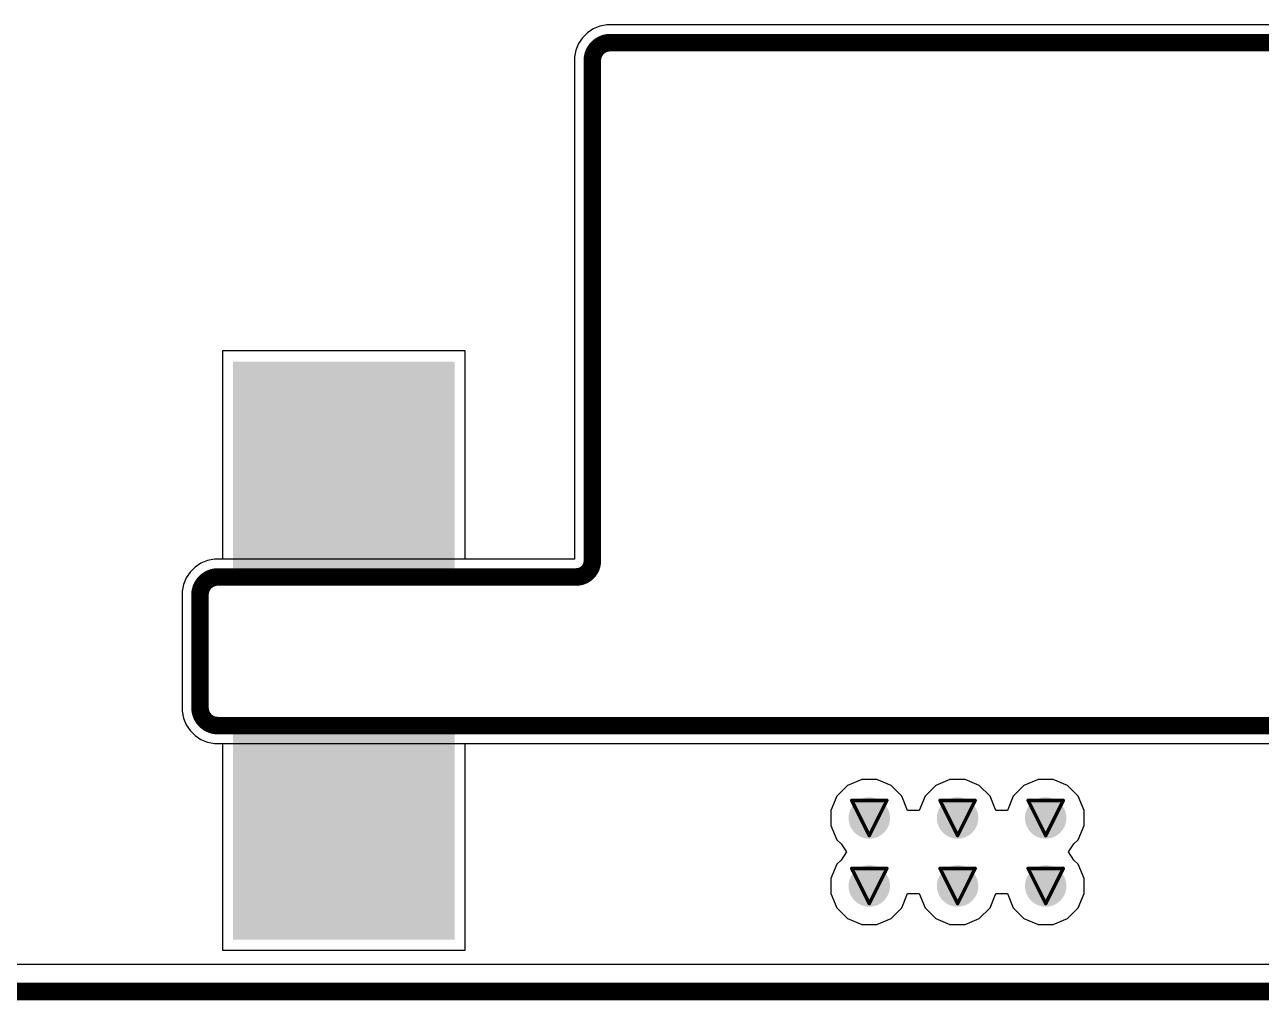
# Model space of a CAD drawing. Header units: inches. Extents: x 0 to 211, y 0 to 201.
# Drawn here: x 1.519 to 2.223, y -0.005 to 0.55 of the extents above; entities that cross this region are included whole.
import ezdxf

# ---------------------------------------------------------------- set-up
doc = ezdxf.new("R2010")
doc.units = ezdxf.units.IN
doc.header["$MEASUREMENT"] = 0
for name, color, linetype in [('Board Outline', 216, 'Continuous'), ('Bottom Layer', 5, 'Continuous'), ('Bottom Paste', 16, 'Continuous'), ('Bottom Solder', 6, 'Continuous'), ('Drill Drawing', 1, 'Continuous'), ('Layer 1', 16, 'Continuous'), ('Layer 2', 76, 'Continuous'), ('Multi-Layer', 9, 'Continuous'), ('Top Layer', 1, 'Continuous'), ('Top Paste', 8, 'Continuous'), ('Top Solder', 216, 'Continuous'), ('Via Holes', 16, 'Continuous')]:
    doc.layers.add(name, color=color, linetype=linetype)

msp = doc.modelspace()

# ---------------------------------------------------------------- hatches: boundary and pattern name
at = {"layer": 'Bottom Layer'}
for points in [[(1.64173, 0.35433), (1.75984, 0.35433), (1.75984, 0.23622), (1.64173, 0.23622)], [(1.64173, 0.15158), (1.75984, 0.15158), (1.75984, 0.03347), (1.64173, 0.03347)]]:
    msp.add_hatch(color=5, dxfattribs=at).paths.add_polyline_path(points)
h = msp.add_hatch(color=5, dxfattribs=at)
edge = h.paths.add_edge_path()
edge.add_arc((1.99976, 0.09868), 0.01181, 0, 360)
h = msp.add_hatch(color=5, dxfattribs=at)
edge = h.paths.add_edge_path()
edge.add_arc((2.05, 0.09868), 0.01181, 0, 360)
h = msp.add_hatch(color=5, dxfattribs=at)
edge = h.paths.add_edge_path()
edge.add_arc((2.10012, 0.09868), 0.01181, 0, 360)
h = msp.add_hatch(color=5, dxfattribs=at)
edge = h.paths.add_edge_path()
edge.add_arc((1.99976, 0.06), 0.01181, 0, 360)
h = msp.add_hatch(color=5, dxfattribs=at)
edge = h.paths.add_edge_path()
edge.add_arc((2.05, 0.06), 0.01181, 0, 360)
h = msp.add_hatch(color=5, dxfattribs=at)
edge = h.paths.add_edge_path()
edge.add_arc((2.10012, 0.06), 0.01181, 0, 360)
at = {"layer": 'Bottom Paste'}
for points in [[(1.64173, 0.35433), (1.75984, 0.35433), (1.75984, 0.23622), (1.64173, 0.23622)], [(1.64173, 0.15158), (1.75984, 0.15158), (1.75984, 0.03347), (1.64173, 0.03347)]]:
    msp.add_hatch(color=16, dxfattribs=at).paths.add_polyline_path(points)
at = {"layer": 'Bottom Solder'}
for points in [[(1.63773, 0.35833), (1.76384, 0.35833), (1.76384, 0.23222), (1.63773, 0.23222)], [(1.63773, 0.15558), (1.76384, 0.15558), (1.76384, 0.02947), (1.63773, 0.02947)]]:
    msp.add_hatch(color=6, dxfattribs=at).paths.add_polyline_path(points)
at = {"layer": 'Layer 1'}
h = msp.add_hatch(color=16, dxfattribs=at)
edge = h.paths.add_edge_path()
edge.add_arc((1.99976, 0.09868), 0.01181, 0, 360)
h = msp.add_hatch(color=16, dxfattribs=at)
edge = h.paths.add_edge_path()
edge.add_arc((2.05, 0.09868), 0.01181, 0, 360)
h = msp.add_hatch(color=16, dxfattribs=at)
edge = h.paths.add_edge_path()
edge.add_arc((2.10012, 0.09868), 0.01181, 0, 360)
h = msp.add_hatch(color=16, dxfattribs=at)
edge = h.paths.add_edge_path()
edge.add_arc((1.99976, 0.06), 0.01181, 0, 360)
h = msp.add_hatch(color=16, dxfattribs=at)
edge = h.paths.add_edge_path()
edge.add_arc((2.05, 0.06), 0.01181, 0, 360)
h = msp.add_hatch(color=16, dxfattribs=at)
edge = h.paths.add_edge_path()
edge.add_arc((2.10012, 0.06), 0.01181, 0, 360)
at = {"layer": 'Layer 2'}
h = msp.add_hatch(color=76, dxfattribs=at)
edge = h.paths.add_edge_path()
edge.add_arc((1.99976, 0.09868), 0.01181, 0, 360)
h = msp.add_hatch(color=76, dxfattribs=at)
edge = h.paths.add_edge_path()
edge.add_arc((2.05, 0.09868), 0.01181, 0, 360)
h = msp.add_hatch(color=76, dxfattribs=at)
edge = h.paths.add_edge_path()
edge.add_arc((2.10012, 0.09868), 0.01181, 0, 360)
h = msp.add_hatch(color=76, dxfattribs=at)
edge = h.paths.add_edge_path()
edge.add_arc((1.99976, 0.06), 0.01181, 0, 360)
h = msp.add_hatch(color=76, dxfattribs=at)
edge = h.paths.add_edge_path()
edge.add_arc((2.05, 0.06), 0.01181, 0, 360)
h = msp.add_hatch(color=76, dxfattribs=at)
edge = h.paths.add_edge_path()
edge.add_arc((2.10012, 0.06), 0.01181, 0, 360)
at = {"layer": 'Top Layer'}
for points in [[(1.64173, 0.35433), (1.75984, 0.35433), (1.75984, 0.23622), (1.64173, 0.23622)], [(1.64173, 0.15158), (1.75984, 0.15158), (1.75984, 0.03347), (1.64173, 0.03347)]]:
    msp.add_hatch(color=1, dxfattribs=at).paths.add_polyline_path(points)
h = msp.add_hatch(color=1, dxfattribs=at)
edge = h.paths.add_edge_path()
edge.add_arc((1.99976, 0.09868), 0.01181, 0, 360)
h = msp.add_hatch(color=1, dxfattribs=at)
edge = h.paths.add_edge_path()
edge.add_arc((2.05, 0.09868), 0.01181, 0, 360)
h = msp.add_hatch(color=1, dxfattribs=at)
edge = h.paths.add_edge_path()
edge.add_arc((2.10012, 0.09868), 0.01181, 0, 360)
h = msp.add_hatch(color=1, dxfattribs=at)
edge = h.paths.add_edge_path()
edge.add_arc((1.99976, 0.06), 0.01181, 0, 360)
h = msp.add_hatch(color=1, dxfattribs=at)
edge = h.paths.add_edge_path()
edge.add_arc((2.05, 0.06), 0.01181, 0, 360)
h = msp.add_hatch(color=1, dxfattribs=at)
edge = h.paths.add_edge_path()
edge.add_arc((2.10012, 0.06), 0.01181, 0, 360)
at = {"layer": 'Top Paste'}
for points in [[(1.64173, 0.35433), (1.75984, 0.35433), (1.75984, 0.23622), (1.64173, 0.23622)], [(1.64173, 0.15158), (1.75984, 0.15158), (1.75984, 0.03347), (1.64173, 0.03347)]]:
    msp.add_hatch(color=8, dxfattribs=at).paths.add_polyline_path(points)
at = {"layer": 'Top Solder'}
for points in [[(1.63773, 0.35833), (1.76384, 0.35833), (1.76384, 0.23222), (1.63773, 0.23222)], [(1.63773, 0.15558), (1.76384, 0.15558), (1.76384, 0.02947), (1.63773, 0.02947)]]:
    msp.add_hatch(color=216, dxfattribs=at).paths.add_polyline_path(points)
at = {"layer": 'Via Holes'}
h = msp.add_hatch(color=7, dxfattribs=at)
edge = h.paths.add_edge_path()
edge.add_arc((1.99976, 0.09868), 0.00591, 0, 360)
h = msp.add_hatch(color=7, dxfattribs=at)
edge = h.paths.add_edge_path()
edge.add_arc((2.05, 0.09868), 0.00591, 0, 360)
h = msp.add_hatch(color=7, dxfattribs=at)
edge = h.paths.add_edge_path()
edge.add_arc((2.10012, 0.09868), 0.00591, 0, 360)
h = msp.add_hatch(color=7, dxfattribs=at)
edge = h.paths.add_edge_path()
edge.add_arc((1.99976, 0.06), 0.00591, 0, 360)
h = msp.add_hatch(color=7, dxfattribs=at)
edge = h.paths.add_edge_path()
edge.add_arc((2.05, 0.06), 0.00591, 0, 360)
h = msp.add_hatch(color=7, dxfattribs=at)
edge = h.paths.add_edge_path()
edge.add_arc((2.10012, 0.06), 0.00591, 0, 360)

# ---------------------------------------------------------------- linework, layer by layer
at = {"layer": 'Board Outline'}
for points in [[(1.84216, 0.52953, 0.01, 0.01, -0.414214), (1.85236, 0.53973, 0.01, 0.01, 0)], [(1.85236, 0.53973, 0.01, 0.01, 0), (2.42716, 0.53973, 0.01, 0.01, 0)], [(1.84216, 0.2449, 0.01, 0.01, 0), (1.84216, 0.52953, 0.01, 0.01, 0)], [(1.84216, 0.2449, 0.01, 0.01, -0.414214), (1.83305, 0.23579, 0.01, 0.01, 0)], [(1.61893, 0.22559, 0.01, 0.01, -0.414214), (1.62913, 0.23579, 0.01, 0.01, 0)], [(1.62913, 0.23579, 0.01, 0.01, 0), (1.83305, 0.23579, 0.01, 0.01, 0)], [(1.61893, 0.16142, 0.01, 0.01, 0), (1.61893, 0.22559, 0.01, 0.01, 0)], [(1.62913, 0.15122, 0.01, 0.01, -0.414214), (1.61893, 0.16142, 0.01, 0.01, 0)], [(1.62913, 0.15122, 0.01, 0.01, 0), (3.40236, 0.15122, 0.01, 0.01, 0)], [(0, 0, 0.01, 0.01, 0), (4.33071, 0, 0.01, 0.01, 0)]]:
    msp.add_lwpolyline(points, format="xyseb", dxfattribs=at)
for points in [[(1.84986, 0.53973, 0.005, 0.005, 1), (1.85486, 0.53973, 0.005, 0.005, 1)], [(1.84986, 0.53973, 0.005, 0.005, 1), (1.85486, 0.53973, 0.005, 0.005, 1)], [(1.83966, 0.52953, 0.005, 0.005, 1), (1.84466, 0.52953, 0.005, 0.005, 1)], [(1.83966, 0.52953, 0.005, 0.005, 1), (1.84466, 0.52953, 0.005, 0.005, 1)], [(1.83966, 0.2449, 0.005, 0.005, 1), (1.84466, 0.2449, 0.005, 0.005, 1)], [(1.83966, 0.2449, 0.005, 0.005, 1), (1.84466, 0.2449, 0.005, 0.005, 1)], [(1.62663, 0.23579, 0.005, 0.005, 1), (1.63163, 0.23579, 0.005, 0.005, 1)], [(1.62663, 0.23579, 0.005, 0.005, 1), (1.63163, 0.23579, 0.005, 0.005, 1)], [(1.83055, 0.23579, 0.005, 0.005, 1), (1.83555, 0.23579, 0.005, 0.005, 1)], [(1.83055, 0.23579, 0.005, 0.005, 1), (1.83555, 0.23579, 0.005, 0.005, 1)], [(1.61643, 0.22559, 0.005, 0.005, 1), (1.62143, 0.22559, 0.005, 0.005, 1)], [(1.61643, 0.22559, 0.005, 0.005, 1), (1.62143, 0.22559, 0.005, 0.005, 1)], [(1.61643, 0.16142, 0.005, 0.005, 1), (1.62143, 0.16142, 0.005, 0.005, 1)], [(1.61643, 0.16142, 0.005, 0.005, 1), (1.62143, 0.16142, 0.005, 0.005, 1)], [(1.62663, 0.15122, 0.005, 0.005, 1), (1.63163, 0.15122, 0.005, 0.005, 1)], [(1.62663, 0.15122, 0.005, 0.005, 1), (1.63163, 0.15122, 0.005, 0.005, 1)]]:
    msp.add_lwpolyline(points, format="xyseb", close=True, dxfattribs=at)
at = {"layer": 'Bottom Layer'}
for p, q in [((1.84643, 0.54915), (1.84268, 0.54759)), ((1.85033, 0.54992), (1.84643, 0.54915)), ((1.85236, 0.54992), (1.85033, 0.54992)), ((2.42716, 0.54992), (1.85236, 0.54992)), ((1.85236, 0.54992), (1.85236, 0.54992)), ((1.8365, 0.54252), (1.83429, 0.53921)), ((1.83937, 0.54538), (1.8365, 0.54252)), ((1.84268, 0.54759), (1.83937, 0.54538)), ((1.83274, 0.53546), (1.83196, 0.53156)), ((1.83429, 0.53921), (1.83274, 0.53546)), ((1.83196, 0.53156), (1.83196, 0.24599)), ((1.76984, 0.36433), (1.63173, 0.36433)), ((1.63173, 0.36433), (1.63173, 0.24599)), ((1.76984, 0.24599), (1.76984, 0.36433)), ((1.61614, 0.24145), (1.61327, 0.23858)), ((1.61945, 0.24366), (1.61614, 0.24145)), ((1.6232, 0.24521), (1.61945, 0.24366)), ((1.6271, 0.24599), (1.6232, 0.24521)), ((1.62913, 0.24599), (1.6271, 0.24599)), ((1.63173, 0.24599), (1.62913, 0.24599)), ((1.62913, 0.24599), (1.62913, 0.24599)), ((1.83196, 0.24599), (1.76984, 0.24599)), ((1.61106, 0.23527), (1.60951, 0.23152)), ((1.61327, 0.23858), (1.61106, 0.23527)), ((1.60951, 0.23152), (1.60873, 0.22762)), ((1.60873, 0.22762), (1.60873, 0.16142)), ((1.60873, 0.16142), (1.60873, 0.16142)), ((1.60873, 0.16142), (1.60873, 0.15939)), ((1.60873, 0.15939), (1.60951, 0.15549)), ((1.60951, 0.15549), (1.61106, 0.15174)), ((1.61106, 0.15174), (1.61327, 0.14843)), ((1.61327, 0.14843), (1.61614, 0.14557)), ((1.61614, 0.14557), (1.61945, 0.14336)), ((1.61945, 0.14336), (1.6232, 0.1418)), ((1.6232, 0.1418), (1.6271, 0.14103)), ((1.6271, 0.14103), (1.63173, 0.14103)), ((1.63173, 0.14103), (1.63173, 0.02347)), ((1.76984, 0.02347), (1.76984, 0.14103)), ((1.76984, 0.14103), (3.26165, 0.14103)), ((1.63173, 0.02347), (1.76984, 0.02347)), ((4.16751, 0.01529), (0.16319, 0.01529))]:
    msp.add_line(p, q, dxfattribs=at)
at = {"layer": 'Drill Drawing'}
for points in [[(1.98976, 0.10868, 0.002, 0.002, 0), (2.00976, 0.10868, 0.002, 0.002, 0)], [(1.98976, 0.10868, 0.002, 0.002, 0), (1.99976, 0.08868, 0.002, 0.002, 0)], [(1.99976, 0.08868, 0.002, 0.002, 0), (2.00976, 0.10868, 0.002, 0.002, 0)], [(2.04, 0.10868, 0.002, 0.002, 0), (2.06, 0.10868, 0.002, 0.002, 0)], [(2.04, 0.10868, 0.002, 0.002, 0), (2.05, 0.08868, 0.002, 0.002, 0)], [(2.05, 0.08868, 0.002, 0.002, 0), (2.06, 0.10868, 0.002, 0.002, 0)], [(2.09012, 0.10868, 0.002, 0.002, 0), (2.11012, 0.10868, 0.002, 0.002, 0)], [(2.09012, 0.10868, 0.002, 0.002, 0), (2.10012, 0.08868, 0.002, 0.002, 0)], [(2.10012, 0.08868, 0.002, 0.002, 0), (2.11012, 0.10868, 0.002, 0.002, 0)], [(1.98976, 0.07, 0.002, 0.002, 0), (2.00976, 0.07, 0.002, 0.002, 0)], [(1.98976, 0.07, 0.002, 0.002, 0), (1.99976, 0.05, 0.002, 0.002, 0)], [(1.99976, 0.05, 0.002, 0.002, 0), (2.00976, 0.07, 0.002, 0.002, 0)], [(2.04, 0.07, 0.002, 0.002, 0), (2.06, 0.07, 0.002, 0.002, 0)], [(2.04, 0.07, 0.002, 0.002, 0), (2.05, 0.05, 0.002, 0.002, 0)], [(2.05, 0.05, 0.002, 0.002, 0), (2.06, 0.07, 0.002, 0.002, 0)], [(2.09012, 0.07, 0.002, 0.002, 0), (2.11012, 0.07, 0.002, 0.002, 0)], [(2.09012, 0.07, 0.002, 0.002, 0), (2.10012, 0.05, 0.002, 0.002, 0)], [(2.10012, 0.05, 0.002, 0.002, 0), (2.11012, 0.07, 0.002, 0.002, 0)]]:
    msp.add_lwpolyline(points, format="xyseb", dxfattribs=at)
for points in [[(1.98926, 0.10868, 0.001, 0.001, 1), (1.99026, 0.10868, 0.001, 0.001, 1)], [(1.98926, 0.10868, 0.001, 0.001, 1), (1.99026, 0.10868, 0.001, 0.001, 1)], [(2.00926, 0.10868, 0.001, 0.001, 1), (2.01026, 0.10868, 0.001, 0.001, 1)], [(2.00926, 0.10868, 0.001, 0.001, 1), (2.01026, 0.10868, 0.001, 0.001, 1)], [(2.0395, 0.10868, 0.001, 0.001, 1), (2.0405, 0.10868, 0.001, 0.001, 1)], [(2.0395, 0.10868, 0.001, 0.001, 1), (2.0405, 0.10868, 0.001, 0.001, 1)], [(2.0595, 0.10868, 0.001, 0.001, 1), (2.0605, 0.10868, 0.001, 0.001, 1)], [(2.0595, 0.10868, 0.001, 0.001, 1), (2.0605, 0.10868, 0.001, 0.001, 1)], [(2.08962, 0.10868, 0.001, 0.001, 1), (2.09062, 0.10868, 0.001, 0.001, 1)], [(2.08962, 0.10868, 0.001, 0.001, 1), (2.09062, 0.10868, 0.001, 0.001, 1)], [(2.10962, 0.10868, 0.001, 0.001, 1), (2.11062, 0.10868, 0.001, 0.001, 1)], [(2.10962, 0.10868, 0.001, 0.001, 1), (2.11062, 0.10868, 0.001, 0.001, 1)], [(1.99926, 0.08868, 0.001, 0.001, 1), (2.00026, 0.08868, 0.001, 0.001, 1)], [(1.99926, 0.08868, 0.001, 0.001, 1), (2.00026, 0.08868, 0.001, 0.001, 1)], [(2.0495, 0.08868, 0.001, 0.001, 1), (2.0505, 0.08868, 0.001, 0.001, 1)], [(2.0495, 0.08868, 0.001, 0.001, 1), (2.0505, 0.08868, 0.001, 0.001, 1)], [(2.09962, 0.08868, 0.001, 0.001, 1), (2.10062, 0.08868, 0.001, 0.001, 1)], [(2.09962, 0.08868, 0.001, 0.001, 1), (2.10062, 0.08868, 0.001, 0.001, 1)], [(1.98926, 0.07, 0.001, 0.001, 1), (1.99026, 0.07, 0.001, 0.001, 1)], [(1.98926, 0.07, 0.001, 0.001, 1), (1.99026, 0.07, 0.001, 0.001, 1)], [(2.00926, 0.07, 0.001, 0.001, 1), (2.01026, 0.07, 0.001, 0.001, 1)], [(2.00926, 0.07, 0.001, 0.001, 1), (2.01026, 0.07, 0.001, 0.001, 1)], [(2.0395, 0.07, 0.001, 0.001, 1), (2.0405, 0.07, 0.001, 0.001, 1)], [(2.0395, 0.07, 0.001, 0.001, 1), (2.0405, 0.07, 0.001, 0.001, 1)], [(2.0595, 0.07, 0.001, 0.001, 1), (2.0605, 0.07, 0.001, 0.001, 1)], [(2.0595, 0.07, 0.001, 0.001, 1), (2.0605, 0.07, 0.001, 0.001, 1)], [(2.08962, 0.07, 0.001, 0.001, 1), (2.09062, 0.07, 0.001, 0.001, 1)], [(2.08962, 0.07, 0.001, 0.001, 1), (2.09062, 0.07, 0.001, 0.001, 1)], [(2.10962, 0.07, 0.001, 0.001, 1), (2.11062, 0.07, 0.001, 0.001, 1)], [(2.10962, 0.07, 0.001, 0.001, 1), (2.11062, 0.07, 0.001, 0.001, 1)], [(1.99926, 0.05, 0.001, 0.001, 1), (2.00026, 0.05, 0.001, 0.001, 1)], [(1.99926, 0.05, 0.001, 0.001, 1), (2.00026, 0.05, 0.001, 0.001, 1)], [(2.0495, 0.05, 0.001, 0.001, 1), (2.0505, 0.05, 0.001, 0.001, 1)], [(2.0495, 0.05, 0.001, 0.001, 1), (2.0505, 0.05, 0.001, 0.001, 1)], [(2.09962, 0.05, 0.001, 0.001, 1), (2.10062, 0.05, 0.001, 0.001, 1)], [(2.09962, 0.05, 0.001, 0.001, 1), (2.10062, 0.05, 0.001, 0.001, 1)]]:
    msp.add_lwpolyline(points, format="xyseb", close=True, dxfattribs=at)
at = {"layer": 'Layer 1'}
for p, q in [((1.84643, 0.54915), (1.84268, 0.54759)), ((1.85033, 0.54992), (1.84643, 0.54915)), ((1.85236, 0.54992), (1.85033, 0.54992)), ((2.42716, 0.54992), (1.85236, 0.54992)), ((1.85236, 0.54992), (1.85236, 0.54992)), ((1.8365, 0.54252), (1.83429, 0.53921)), ((1.83937, 0.54538), (1.8365, 0.54252)), ((1.84268, 0.54759), (1.83937, 0.54538)), ((1.83274, 0.53546), (1.83196, 0.53156)), ((1.83429, 0.53921), (1.83274, 0.53546)), ((1.83196, 0.53156), (1.83196, 0.24599)), ((1.61614, 0.24145), (1.61327, 0.23858)), ((1.61945, 0.24366), (1.61614, 0.24145)), ((1.6232, 0.24521), (1.61945, 0.24366)), ((1.6271, 0.24599), (1.6232, 0.24521)), ((1.62913, 0.24599), (1.6271, 0.24599)), ((1.83196, 0.24599), (1.62913, 0.24599)), ((1.62913, 0.24599), (1.62913, 0.24599)), ((1.61106, 0.23527), (1.60951, 0.23152)), ((1.61327, 0.23858), (1.61106, 0.23527)), ((1.60951, 0.23152), (1.60873, 0.22762)), ((1.60873, 0.22762), (1.60873, 0.16142)), ((1.60873, 0.16142), (1.60873, 0.16142)), ((1.60873, 0.16142), (1.60873, 0.15939)), ((1.60873, 0.15939), (1.60951, 0.15549)), ((1.60951, 0.15549), (1.61106, 0.15174)), ((1.61106, 0.15174), (1.61327, 0.14843)), ((1.61327, 0.14843), (1.61614, 0.14557)), ((1.61614, 0.14557), (1.61945, 0.14336)), ((1.61945, 0.14336), (1.6232, 0.1418)), ((1.6232, 0.1418), (1.6271, 0.14103)), ((1.6271, 0.14103), (1.62913, 0.14103)), ((1.62913, 0.14103), (3.40236, 0.14103)), ((4.16751, 0.01529), (0.16319, 0.01529))]:
    msp.add_line(p, q, dxfattribs=at)
at = {"layer": 'Layer 2'}
for p, q in [((1.84643, 0.54915), (1.84268, 0.54759)), ((1.85033, 0.54992), (1.84643, 0.54915)), ((1.85236, 0.54992), (1.85033, 0.54992)), ((2.42716, 0.54992), (1.85236, 0.54992)), ((1.85236, 0.54992), (1.85236, 0.54992)), ((1.8365, 0.54252), (1.83429, 0.53921)), ((1.83937, 0.54538), (1.8365, 0.54252)), ((1.84268, 0.54759), (1.83937, 0.54538)), ((1.83274, 0.53546), (1.83196, 0.53156)), ((1.83429, 0.53921), (1.83274, 0.53546)), ((1.83196, 0.53156), (1.83196, 0.24599)), ((1.61614, 0.24145), (1.61327, 0.23858)), ((1.61945, 0.24366), (1.61614, 0.24145)), ((1.6232, 0.24521), (1.61945, 0.24366)), ((1.6271, 0.24599), (1.6232, 0.24521)), ((1.62913, 0.24599), (1.6271, 0.24599)), ((1.83196, 0.24599), (1.62913, 0.24599)), ((1.62913, 0.24599), (1.62913, 0.24599)), ((1.61106, 0.23527), (1.60951, 0.23152)), ((1.61327, 0.23858), (1.61106, 0.23527)), ((1.60951, 0.23152), (1.60873, 0.22762)), ((1.60873, 0.22762), (1.60873, 0.16142)), ((1.60873, 0.16142), (1.60873, 0.16142)), ((1.60873, 0.16142), (1.60873, 0.15939)), ((1.60873, 0.15939), (1.60951, 0.15549)), ((1.60951, 0.15549), (1.61106, 0.15174)), ((1.61106, 0.15174), (1.61327, 0.14843)), ((1.61327, 0.14843), (1.61614, 0.14557)), ((1.61614, 0.14557), (1.61945, 0.14336)), ((1.61945, 0.14336), (1.6232, 0.1418)), ((1.6232, 0.1418), (1.6271, 0.14103)), ((1.6271, 0.14103), (1.62913, 0.14103)), ((1.62913, 0.14103), (3.40236, 0.14103)), ((1.99542, 0.12049), (1.9874, 0.11717)), ((2.00409, 0.12049), (1.99542, 0.12049)), ((2.01211, 0.11717), (2.00409, 0.12049)), ((2.04566, 0.12049), (2.03765, 0.11717)), ((2.05434, 0.12049), (2.04566, 0.12049)), ((2.06235, 0.11717), (2.05434, 0.12049)), ((2.09578, 0.12049), (2.08776, 0.11717)), ((2.10446, 0.12049), (2.09578, 0.12049)), ((2.11247, 0.11717), (2.10446, 0.12049)), ((1.9874, 0.11717), (1.98127, 0.11104)), ((2.01825, 0.11104), (2.01211, 0.11717)), ((2.03765, 0.11717), (2.03151, 0.11104)), ((2.06849, 0.11104), (2.06235, 0.11717)), ((2.08776, 0.11717), (2.08163, 0.11104)), ((2.11861, 0.11104), (2.11247, 0.11717)), ((1.98127, 0.11104), (1.97794, 0.10302)), ((2.02157, 0.10302), (2.01825, 0.11104)), ((2.03151, 0.11104), (2.02819, 0.10302)), ((2.07181, 0.10302), (2.06849, 0.11104)), ((2.08163, 0.11104), (2.07831, 0.10302)), ((2.12193, 0.10302), (2.11861, 0.11104)), ((1.97794, 0.10302), (1.97794, 0.09434)), ((2.02819, 0.10302), (2.02157, 0.10302)), ((2.07831, 0.10302), (2.07181, 0.10302)), ((2.12193, 0.09434), (2.12193, 0.10302)), ((1.97794, 0.09434), (1.98127, 0.08633)), ((2.11861, 0.08633), (2.12193, 0.09434)), ((1.98127, 0.08633), (1.98368, 0.08391)), ((2.1162, 0.08391), (2.11861, 0.08633)), ((1.98368, 0.08391), (1.98682, 0.07934)), ((1.98682, 0.07934), (1.98368, 0.07477)), ((2.11306, 0.07934), (2.1162, 0.08391)), ((2.1162, 0.07477), (2.11306, 0.07934)), ((1.98127, 0.07235), (1.97794, 0.06434)), ((1.98368, 0.07477), (1.98127, 0.07235)), ((2.11861, 0.07235), (2.1162, 0.07477)), ((2.12193, 0.06434), (2.11861, 0.07235)), ((1.97794, 0.06434), (1.97794, 0.05566)), ((2.12193, 0.05566), (2.12193, 0.06434)), ((1.97794, 0.05566), (1.98127, 0.04765)), ((2.01825, 0.04765), (2.02157, 0.05566)), ((2.02157, 0.05566), (2.02819, 0.05566)), ((2.02819, 0.05566), (2.03151, 0.04765)), ((2.06849, 0.04765), (2.07181, 0.05566)), ((2.07181, 0.05566), (2.07831, 0.05566)), ((2.07831, 0.05566), (2.08163, 0.04765)), ((2.11861, 0.04765), (2.12193, 0.05566)), ((1.98127, 0.04765), (1.9874, 0.04151)), ((2.01211, 0.04151), (2.01825, 0.04765)), ((2.03151, 0.04765), (2.03765, 0.04151)), ((2.06235, 0.04151), (2.06849, 0.04765)), ((2.08163, 0.04765), (2.08776, 0.04151)), ((2.11247, 0.04151), (2.11861, 0.04765)), ((1.9874, 0.04151), (1.99542, 0.03819)), ((1.99542, 0.03819), (2.00409, 0.03819)), ((2.00409, 0.03819), (2.01211, 0.04151)), ((2.03765, 0.04151), (2.04566, 0.03819)), ((2.04566, 0.03819), (2.05434, 0.03819)), ((2.05434, 0.03819), (2.06235, 0.04151)), ((2.08776, 0.04151), (2.09578, 0.03819)), ((2.09578, 0.03819), (2.10446, 0.03819)), ((2.10446, 0.03819), (2.11247, 0.04151)), ((4.16751, 0.01529), (0.16319, 0.01529))]:
    msp.add_line(p, q, dxfattribs=at)
at = {"layer": 'Multi-Layer'}
for p, q in [((1.84216, 0.53156), (1.84371, 0.53531)), ((1.84371, 0.53531), (1.84658, 0.53817)), ((1.84658, 0.53817), (1.85033, 0.53973)), ((1.85033, 0.53973), (1.85236, 0.53973)), ((1.85236, 0.53973), (1.85236, 0.53973)), ((1.85236, 0.53973), (2.42716, 0.53973)), ((1.84216, 0.52953), (1.84216, 0.53156)), ((1.84216, 0.2449), (1.84216, 0.52953)), ((1.83811, 0.23733), (1.84062, 0.23984)), ((1.84062, 0.23984), (1.84198, 0.24312)), ((1.84198, 0.24312), (1.84216, 0.2449)), ((1.84216, 0.2449), (1.84216, 0.2449)), ((1.62048, 0.23137), (1.62335, 0.23424)), ((1.62335, 0.23424), (1.6271, 0.23579)), ((1.6271, 0.23579), (1.62913, 0.23579)), ((1.62913, 0.23579), (1.62913, 0.23579)), ((1.62913, 0.23579), (1.83305, 0.23579)), ((1.83305, 0.23579), (1.83482, 0.23596)), ((1.83482, 0.23596), (1.83811, 0.23733)), ((1.61893, 0.22762), (1.62048, 0.23137)), ((1.61893, 0.22559), (1.61893, 0.22762)), ((1.61893, 0.16142), (1.61893, 0.22559)), ((1.61893, 0.15939), (1.61893, 0.16142)), ((1.61893, 0.16142), (1.61893, 0.16142)), ((1.62048, 0.15564), (1.61893, 0.15939)), ((1.62335, 0.15277), (1.62048, 0.15564)), ((1.6271, 0.15122), (1.62335, 0.15277)), ((1.62913, 0.15122), (1.6271, 0.15122)), ((3.40236, 0.15122), (1.62913, 0.15122))]:
    msp.add_line(p, q, dxfattribs=at)
at = {"layer": 'Top Layer'}
for p, q in [((1.84643, 0.54915), (1.84268, 0.54759)), ((1.85033, 0.54992), (1.84643, 0.54915)), ((1.85236, 0.54992), (1.85033, 0.54992)), ((2.42716, 0.54992), (1.85236, 0.54992)), ((1.85236, 0.54992), (1.85236, 0.54992)), ((1.8365, 0.54252), (1.83429, 0.53921)), ((1.83937, 0.54538), (1.8365, 0.54252)), ((1.84268, 0.54759), (1.83937, 0.54538)), ((1.83274, 0.53546), (1.83196, 0.53156)), ((1.83429, 0.53921), (1.83274, 0.53546)), ((1.83196, 0.53156), (1.83196, 0.24599)), ((1.76984, 0.36433), (1.63173, 0.36433)), ((1.63173, 0.36433), (1.63173, 0.24599)), ((1.76984, 0.24599), (1.76984, 0.36433)), ((1.61614, 0.24145), (1.61327, 0.23858)), ((1.61945, 0.24366), (1.61614, 0.24145)), ((1.6232, 0.24521), (1.61945, 0.24366)), ((1.6271, 0.24599), (1.6232, 0.24521)), ((1.62913, 0.24599), (1.6271, 0.24599)), ((1.63173, 0.24599), (1.62913, 0.24599)), ((1.62913, 0.24599), (1.62913, 0.24599)), ((1.83196, 0.24599), (1.76984, 0.24599)), ((1.61106, 0.23527), (1.60951, 0.23152)), ((1.61327, 0.23858), (1.61106, 0.23527)), ((1.60951, 0.23152), (1.60873, 0.22762)), ((1.60873, 0.22762), (1.60873, 0.16142)), ((1.60873, 0.16142), (1.60873, 0.16142)), ((1.60873, 0.16142), (1.60873, 0.15939)), ((1.60873, 0.15939), (1.60951, 0.15549)), ((1.60951, 0.15549), (1.61106, 0.15174)), ((1.61106, 0.15174), (1.61327, 0.14843)), ((1.61327, 0.14843), (1.61614, 0.14557)), ((1.61614, 0.14557), (1.61945, 0.14336)), ((1.61945, 0.14336), (1.6232, 0.1418)), ((1.6232, 0.1418), (1.6271, 0.14103)), ((1.6271, 0.14103), (1.63173, 0.14103)), ((1.63173, 0.14103), (1.63173, 0.02347)), ((1.76984, 0.02347), (1.76984, 0.14103)), ((1.76984, 0.14103), (3.26165, 0.14103)), ((1.63173, 0.02347), (1.76984, 0.02347)), ((4.16751, 0.01529), (0.16319, 0.01529))]:
    msp.add_line(p, q, dxfattribs=at)

doc.saveas('drawing.dxf')
